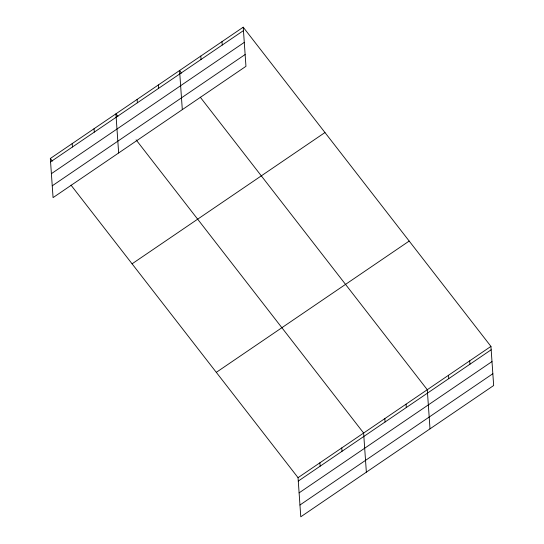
<?xml version="1.0" encoding="UTF-8"?>
<svg xmlns="http://www.w3.org/2000/svg" width="544" height="544" viewBox="0 0 544 544"><rect width="100%" height="100%" fill="white"/><g stroke="black" fill="none" stroke-linecap="round" stroke-linejoin="round"><path stroke-width="0.82" d="M243.222 27.2L245.956 66.32L53.067 197.608L50.334 158.488L243.222 27.2L490.933 346.392L493.666 385.512L300.778 516.8L298.044 477.68L71.026 185.15M50.572 161.881L243.46 30.593M51.394 173.672L244.283 42.384M52.244 185.817L245.133 54.529M132.076 263.82L324.965 132.532M216.301 372.348L409.183 241.06M298.044 477.68L490.933 346.392M298.282 481.073L491.164 349.778M299.105 492.864L491.994 361.57M299.955 505.009L492.844 373.721M181.587 73.127L179.568 70.523L182.308 109.643M200.26 97.186L427.278 389.715L430.012 428.835M117.932 116.45L115.92 113.852L118.653 152.973M136.102 139.856L363.623 433.038L366.357 472.165M50.334 158.488L52.353 161.092M469.71 360.835L469.948 364.222M448.494 375.272L448.732 378.665M406.062 404.158L406.293 407.551M384.839 418.601L385.077 421.988M341.761 447.923L341.999 451.309M319.899 462.801L320.137 466.194M222.006 41.643L222.244 45.036M200.79 56.086L201.022 59.473M158.352 84.966L158.59 88.359M137.136 99.409L137.374 102.802M94.058 128.731L94.296 132.124M72.196 143.609L72.434 147.002"/></g></svg>
